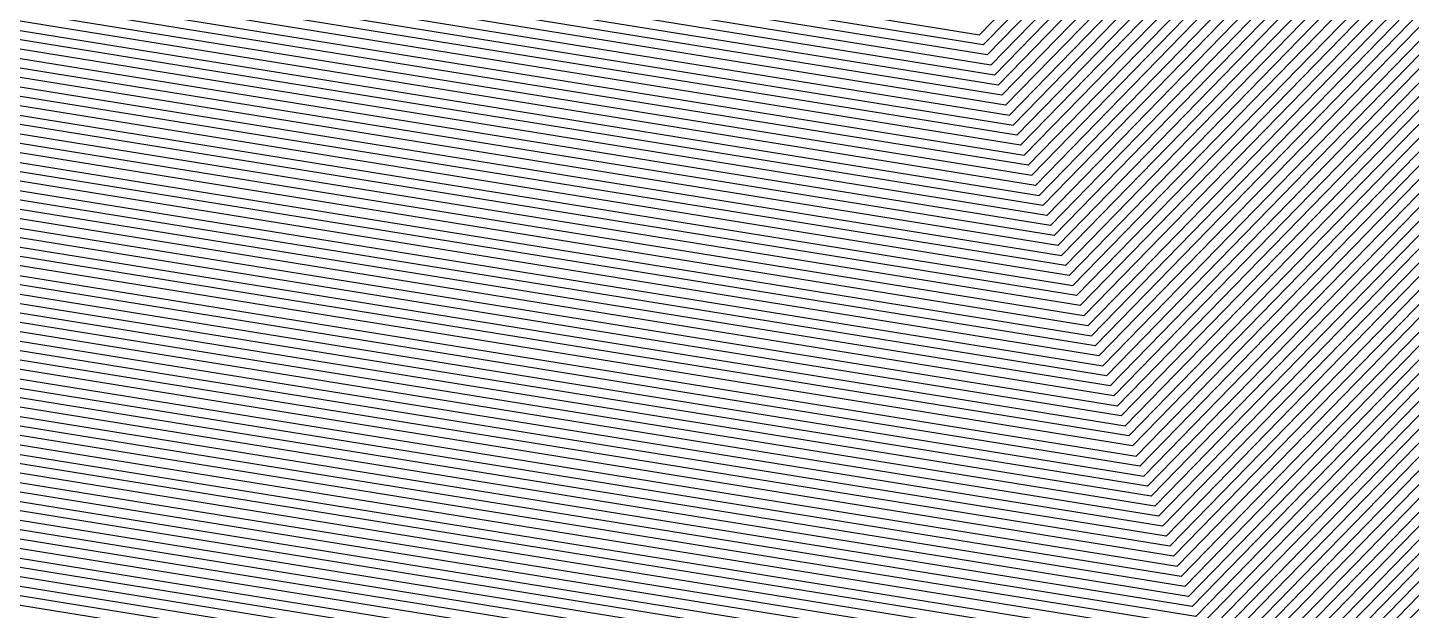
# Model space of a CAD drawing. Extents: x 7084 to 11035, y 13750 to 16729.
# Drawn here: x 9189.5 to 9407, y 14138.5 to 14230.1 of the extents above; entities that cross this region are included whole.
import ezdxf

# ---------------------------------------------------------------- set-up
doc = ezdxf.new("R2010")
doc.units = 0
doc.layers.add('Default', color=7, linetype='Continuous')

msp = doc.modelspace()

# ---------------------------------------------------------------- linework, layer by layer
at = {"layer": 'Default'}
for points in [[(8931.43, 16083.1), (9268.02, 15850.5), (9311.59, 15849.14), (9336.09, 15840.52), (9361.05, 15830.99), (9813.85, 15951.3), (9882.37, 15932.7), (10118.79, 15623.9), (10138.83, 15363.23), (10138.38, 15309.23), (10122.04, 15238.44), (10077.96, 14500.54), (10063.44, 14477.4), (9622.66, 14316.98), (9579.55, 14302.46), (9521.92, 14303.37), (9369.65, 14146.97), (8824.68, 14235.19), (8788.62, 14499.87), (8742.78, 14507.59), (8708.3, 14508.5), (8680.16, 14508.5), (8663.37, 14513.94), (8198.55, 14698.42)], [(8942.09, 16038.71), (9243.03, 15830.75), (9305.34, 15828.8), (9340.39, 15816.47), (9376.09, 15802.84), (9780.94, 15910.41), (9878.95, 15883.8), (10090.33, 15607.71), (10108.24, 15374.65), (10107.59, 15297.41), (10084.22, 15196.15), (10044.82, 14536.41), (10024.04, 14503.3), (9629.95, 14359.88), (9568.29, 14339.11), (9485.85, 14340.41), (9349.71, 14200.57), (8862.47, 14279.45), (8830.22, 14516.1), (8764.66, 14527.13), (8715.33, 14528.43), (8675.09, 14528.43), (8651.07, 14536.22), (8235.48, 14701.16)], [(9285.66, 15864.45), (9315.99, 15863.5), (9333.05, 15857.5), (9350.43, 15850.86), (9837.09, 15980.17), (9884.79, 15967.21), (10138.89, 15635.33), (10160.42, 15355.17), (10160.1, 15317.57), (10148.73, 15268.29), (10101.36, 14475.22), (10091.25, 14459.11), (9617.51, 14286.7), (9587.5, 14276.59), (9547.37, 14277.22), (9383.72, 14109.13), (8798.01, 14203.95), (8759.25, 14488.42), (8727.34, 14493.79), (8703.33, 14494.42), (8683.74, 14494.42), (8672.05, 14498.22), (8172.47, 14696.48)], [(9884.69, 15965.78), (10138.05, 15634.85), (10159.52, 15355.51), (10159.2, 15317.23), (10147.62, 15267.05), (10100.38, 14476.27), (10090.09, 14459.87), (9617.72, 14287.96), (9587.17, 14277.67), (9546.31, 14278.31), (9383.13, 14110.7), (8799.12, 14205.25), (8760.47, 14488.9), (8727.98, 14494.37), (8703.53, 14495.01), (8683.59, 14495.01), (8671.69, 14498.87), (8173.56, 14696.56)], [(9884.59, 15964.34), (10137.21, 15634.38), (10158.62, 15355.84), (10158.29, 15316.88), (10146.51, 15265.8), (10099.41, 14477.33), (10088.93, 14460.63), (9617.94, 14289.22), (9586.83, 14278.75), (9545.25, 14279.4), (9382.55, 14112.28), (8800.23, 14206.55), (8761.69, 14489.38), (8728.62, 14494.94), (8703.74, 14495.6), (8683.44, 14495.6), (8671.33, 14499.53), (8174.64, 14696.64)], [(9884.49, 15962.9), (10136.38, 15633.9), (10157.72, 15356.18), (10157.39, 15316.53), (10145.39, 15264.56), (10098.43, 14478.38), (10087.77, 14461.39), (9618.15, 14290.49), (9586.5, 14279.83), (9544.19, 14280.49), (9381.96, 14113.86), (8801.34, 14207.86), (8762.92, 14489.85), (8729.27, 14495.52), (8703.95, 14496.18), (8683.29, 14496.18), (8670.97, 14500.18), (8175.73, 14696.72)], [(8802.45, 14209.16), (9381.37, 14115.43), (9543.13, 14281.58), (9586.17, 14280.9), (9618.37, 14291.75), (10086.61, 14462.16), (10097.46, 14479.44), (10144.28, 15263.32), (10156.48, 15316.18), (10156.82, 15356.51), (10135.54, 15633.43), (9884.39, 15961.46)], [(9884.19, 15958.58), (10133.86, 15632.47), (10155.02, 15357.18), (10154.67, 15315.49), (10142.06, 15260.83), (10095.51, 14481.55), (10084.3, 14463.68), (9618.8, 14294.27), (9585.51, 14283.06), (9541.01, 14283.76), (9380.2, 14118.59), (8804.67, 14211.76), (8766.59, 14491.28), (8731.2, 14497.24), (8704.57, 14497.94), (8682.85, 14497.94), (8669.88, 14502.15), (8178.99, 14696.97)], [(9884.09, 15957.15), (10133.03, 15632), (10154.12, 15357.52), (10153.77, 15315.14), (10140.95, 15259.58), (10094.53, 14482.6), (10083.14, 14464.44), (9619.01, 14295.53), (9585.18, 14284.14), (9539.95, 14284.85), (9379.61, 14120.16), (8805.79, 14213.06), (8767.81, 14491.76), (8731.84, 14497.82), (8704.78, 14498.53), (8682.7, 14498.53), (8669.52, 14502.8), (8180.08, 14697.05)], [(9883.99, 15955.71), (10132.19, 15631.52), (10153.22, 15357.86), (10152.86, 15314.79), (10139.83, 15258.34), (10093.56, 14483.66), (10081.98, 14465.2), (9619.23, 14296.79), (9584.85, 14285.21), (9538.89, 14285.94), (9379.03, 14121.74), (8806.9, 14214.36), (8769.04, 14492.24), (8732.49, 14498.39), (8704.98, 14499.11), (8682.55, 14499.11), (8669.16, 14503.46), (8181.16, 14697.13)], [(9883.88, 15954.27), (10131.35, 15631.04), (10152.32, 15358.19), (10151.96, 15314.45), (10138.72, 15257.1), (10092.58, 14484.71), (10080.82, 14465.97), (9619.44, 14298.06), (9584.52, 14286.29), (9537.83, 14287.03), (9378.44, 14123.32), (8808.01, 14215.67), (8770.26, 14492.72), (8733.13, 14498.97), (8705.19, 14499.7), (8682.4, 14499.7), (8668.8, 14504.11), (8182.25, 14697.21)], [(8183.34, 14697.29), (8668.43, 14504.77), (8682.25, 14500.29), (8705.4, 14500.29), (8733.77, 14499.54), (8771.48, 14493.19), (8809.12, 14216.97), (9377.86, 14124.89), (9536.77, 14288.12), (9584.18, 14287.37), (9619.65, 14299.32), (10079.66, 14466.73), (10091.61, 14485.77), (10137.61, 15255.85), (10151.05, 15314.1), (10151.42, 15358.53), (10130.51, 15630.57), (9883.78, 15952.83)], [(9883.68, 15951.39), (10129.68, 15630.09), (10150.52, 15358.86), (10150.15, 15313.75), (10136.5, 15254.61), (10090.63, 14486.82), (10078.5, 14467.49), (9619.87, 14300.58), (9583.85, 14288.45), (9535.71, 14289.21), (9377.27, 14126.47), (8810.23, 14218.27), (8772.71, 14493.67), (8734.42, 14500.12), (8705.6, 14500.87), (8682.1, 14500.87), (8668.07, 14505.42), (8184.42, 14697.37)], [(9883.48, 15948.52), (10128, 15629.14), (10148.73, 15359.54), (10148.33, 15313.05), (10134.27, 15252.12), (10088.68, 14488.93), (10076.19, 14469.01), (9620.3, 14303.1), (9583.19, 14290.6), (9533.59, 14291.39), (9376.1, 14129.62), (8812.45, 14220.87), (8775.15, 14494.63), (8735.7, 14501.27)], [(9376.68, 14128.05), (9534.65, 14290.3), (9583.52, 14289.53), (9620.08, 14301.84), (10077.34, 14468.25), (10089.66, 14487.88), (10135.39, 15253.36), (10149.24, 15313.4), (10149.62, 15359.2), (10128.84, 15629.62), (9883.58, 15949.95)], [(9809.98, 15946.49), (9881.97, 15926.94), (10115.44, 15622), (10135.23, 15364.57), (10134.75, 15307.84), (10117.59, 15233.46), (10074.06, 14504.76), (10058.8, 14480.44), (9623.52, 14322.03), (9578.22, 14306.77), (9517.67, 14307.73), (9367.3, 14153.27), (8829.12, 14240.4), (8793.51, 14501.78), (8745.36, 14509.89), (8709.12, 14510.84), (8679.56, 14510.84), (8661.92, 14516.56), (8202.89, 14698.74)], [(8188.77, 14697.69), (8666.63, 14508.04), (8681.5, 14503.22), (8706.43, 14503.22), (8736.99, 14502.42), (8777.6, 14495.58), (8814.68, 14223.48), (9374.92, 14132.78), (9531.46, 14293.56), (9582.53, 14292.76), (9620.73, 14305.63), (10073.87, 14470.54), (10086.73, 14491.04), (10132.05, 15249.63), (10146.52, 15312.36), (10146.93, 15360.21), (10126.33, 15628.19), (9883.28, 15945.64)], [(9883.18, 15944.2), (10125.49, 15627.71), (10146.03, 15360.54), (10145.62, 15312.01), (10130.94, 15248.39), (10085.76, 14492.1), (10072.71, 14471.3), (9620.94, 14306.89), (9582.2, 14293.84), (9530.4, 14294.65), (9374.34, 14134.35), (8815.79, 14224.78), (8778.83, 14496.06), (8737.63, 14502.99), (8706.64, 14503.81), (8681.35, 14503.81), (8666.26, 14508.7), (8189.85, 14697.77)], [(9883.08, 15942.76), (10124.65, 15627.23), (10145.13, 15360.88), (10144.71, 15311.66), (10129.82, 15247.15), (10084.78, 14493.15), (10071.55, 14472.06), (9621.16, 14308.15), (9581.87, 14294.92), (9529.34, 14295.74), (9373.75, 14135.93), (8816.9, 14226.08), (8780.05, 14496.53), (8738.28, 14503.56), (8706.85, 14504.39), (8681.2, 14504.39), (8665.9, 14509.35), (8190.94, 14697.85)], [(9882.98, 15941.33), (10123.82, 15626.76), (10144.23, 15361.21), (10143.81, 15311.32), (10128.71, 15245.9), (10083.81, 14494.21), (10070.39, 14472.82), (9621.37, 14309.41), (9581.53, 14295.99), (9528.28, 14296.83), (9373.16, 14137.51), (8818.01, 14227.38), (8781.27, 14497.01), (8738.92, 14504.14), (8707.05, 14504.98), (8681.06, 14504.98), (8665.54, 14510.01), (8192.03, 14697.93)], [(9882.88, 15939.89), (10122.98, 15626.28), (10143.33, 15361.55), (10142.9, 15310.97), (10127.6, 15244.66), (10082.84, 14495.26), (10069.23, 14473.59), (9621.58, 14310.67), (9581.2, 14297.07), (9527.22, 14297.92), (9372.58, 14139.08), (8819.12, 14228.68), (8782.5, 14497.49), (8739.57, 14504.71), (8707.26, 14505.56), (8680.91, 14505.56), (8665.18, 14510.67), (8193.11, 14698.01)], [(9337.23, 15834.15), (9365.03, 15823.54), (9805.14, 15940.48), (9881.47, 15919.75), (10111.26, 15619.61), (10130.73, 15366.25), (10130.23, 15306.1), (10112.03, 15227.24), (10069.19, 14510.03), (10053.01, 14484.25), (9624.59, 14328.34), (9576.57, 14312.16), (9512.37, 14313.17), (9364.37, 14161.16), (8834.68, 14246.91), (8799.63, 14504.17), (8748.58, 14512.76), (8710.16, 14513.77), (8678.82, 14513.77), (8660.12, 14519.84), (8208.32, 14699.14)], [(9882.78, 15938.45), (10122.14, 15625.81), (10142.43, 15361.89), (10142, 15310.62), (10126.49, 15243.41), (10081.86, 14496.32), (10068.07, 14474.35), (9621.8, 14311.94), (9580.87, 14298.15), (9526.16, 14299.01), (9371.99, 14140.66), (8820.23, 14229.99), (8783.72, 14497.97), (8740.21, 14505.29), (8707.47, 14506.15), (8680.76, 14506.15), (8664.82, 14511.32), (8194.2, 14698.09)], [(9882.68, 15937.01), (10121.31, 15625.33), (10141.53, 15362.22), (10141.09, 15310.27), (10125.38, 15242.17), (10080.89, 14497.37), (10066.92, 14475.11), (9622.01, 14313.2), (9580.54, 14299.23), (9525.1, 14300.1), (9371.41, 14142.24), (8821.35, 14231.29), (8784.94, 14498.44), (8740.85, 14505.86), (8707.67, 14506.74), (8680.61, 14506.74), (8664.46, 14511.98), (8195.29, 14698.18)], [(9882.58, 15935.57), (10120.47, 15624.85), (10140.63, 15362.56), (10140.19, 15309.92), (10124.26, 15240.93), (10079.91, 14498.43), (10065.76, 14475.87), (9622.23, 14314.46), (9580.21, 14300.31), (9524.04, 14301.19), (9370.82, 14143.81), (8822.46, 14232.59), (8786.17, 14498.92), (8741.5, 14506.44), (8707.88, 14507.32), (8680.46, 14507.32), (8664.09, 14512.63), (8196.37, 14698.26)], [(9882.27, 15931.26), (10117.96, 15623.42), (10137.93, 15363.56), (10137.47, 15308.88), (10120.93, 15237.19), (10076.99, 14501.59), (10062.28, 14478.16), (9622.87, 14318.24), (9579.22, 14303.54), (9520.86, 14304.46), (9369.06, 14148.54), (8825.79, 14236.49), (8789.84, 14500.35), (8743.43, 14508.16), (8708.5, 14509.08), (8680.01, 14509.08), (8663.01, 14514.6), (8199.63, 14698.5)], [(9256.26, 15841.21), (9308.65, 15839.57), (9338.12, 15829.2), (9368.13, 15817.74), (9798.36, 15932.06), (9880.76, 15909.68), (10105.4, 15616.28), (10124.43, 15368.6), (10123.89, 15303.66), (10104.24, 15218.54), (10062.36, 14517.42), (10044.9, 14489.59), (9626.09, 14337.17), (9574.25, 14319.71), (9504.95, 14320.8), (9360.27, 14172.19), (8842.46, 14256.02), (8808.19, 14507.51), (8753.08, 14516.79), (8711.61, 14517.88), (8677.77, 14517.88), (8657.58, 14524.43), (8215.93, 14699.71)], [(9882.17, 15929.82), (10117.12, 15622.95), (10137.03, 15363.9), (10136.56, 15308.53), (10119.81, 15235.95), (10076.01, 14502.65), (10061.12, 14478.92), (9623.09, 14319.51), (9578.89, 14304.62), (9519.8, 14305.55), (9368.47, 14150.12), (8826.9, 14237.8), (8791.06, 14500.83), (8744.07, 14508.74), (8708.71, 14509.67), (8679.86, 14509.67), (8662.65, 14515.25), (8200.72, 14698.58)], [(9882.07, 15928.38), (10116.28, 15622.47), (10136.13, 15364.24), (10135.66, 15308.19), (10118.7, 15234.71), (10075.04, 14503.7), (10059.96, 14479.68), (9623.3, 14320.77), (9578.55, 14305.69), (9518.74, 14306.64), (9367.89, 14151.7), (8828.01, 14239.1), (8792.29, 14501.31), (8744.71, 14509.31), (8708.92, 14510.26), (8679.71, 14510.26), (8662.29, 14515.91), (8201.8, 14698.66)], [(9881.87, 15925.5), (10114.61, 15621.52), (10134.33, 15364.91), (10133.85, 15307.49), (10116.48, 15232.22), (10073.09, 14505.81), (10057.65, 14481.21), (9623.73, 14323.29), (9577.89, 14307.85), (9516.61, 14308.82), (9366.72, 14154.85), (8830.24, 14241.7), (8794.73, 14502.26), (8746, 14510.46), (8709.33, 14511.43), (8679.42, 14511.43), (8661.56, 14517.22), (8203.98, 14698.82)], [(9881.77, 15924.07), (10113.77, 15621.04), (10133.43, 15365.24), (10132.94, 15307.14), (10115.37, 15230.98), (10072.11, 14506.87), (10056.49, 14481.97), (9623.94, 14324.55), (9577.56, 14308.93), (9515.55, 14309.9), (9366.13, 14156.43), (8831.35, 14243), (8795.96, 14502.74), (8746.64, 14511.04), (8709.54, 14512.01), (8679.27, 14512.01)], [(9881.67, 15922.63), (10112.93, 15620.57), (10132.53, 15365.58), (10132.04, 15306.79), (10114.25, 15229.73), (10071.14, 14507.92), (10055.33, 14482.73), (9624.16, 14325.81), (9577.23, 14310.01), (9514.49, 14310.99), (9365.54, 14158), (8832.46, 14244.31), (8797.18, 14503.22), (8747.29, 14511.61), (8709.74, 14512.6)], [(8207.24, 14699.06), (8660.48, 14519.18), (8678.97, 14513.19), (8709.95, 14513.19), (8747.93, 14512.19), (8798.4, 14503.69), (8833.57, 14245.61), (9364.96, 14159.58), (9513.43, 14312.08), (9576.9, 14311.08), (9624.37, 14327.08), (10054.17, 14483.49), (10070.16, 14508.98), (10113.14, 15228.49), (10131.13, 15306.45), (10131.63, 15365.92), (10112.1, 15620.09), (9881.57, 15921.19)], [(9881.27, 15916.88), (10109.58, 15618.66), (10128.93, 15366.92), (10128.42, 15305.4), (10109.81, 15224.76), (10067.24, 14512.14), (10050.69, 14485.78), (9625.02, 14330.86), (9575.9, 14314.32), (9510.25, 14315.35), (9363.2, 14164.31), (8836.9, 14249.51), (8802.08, 14505.12), (8749.86, 14513.91), (8710.57, 14514.95)], [(9881.16, 15915.44), (10108.75, 15618.19), (10128.03, 15367.26), (10127.51, 15305.06), (10108.69, 15223.51), (10066.26, 14513.2), (10049.54, 14486.54), (9625.23, 14332.12), (9575.57, 14315.4), (9509.19, 14316.44), (9362.61, 14165.89), (8838.02, 14250.81), (8803.3, 14505.6), (8750.51, 14514.49), (8710.78, 14515.53), (8678.37, 14515.53), (8659.03, 14521.81), (8211.58, 14699.38)], [(9244.5, 15831.91), (9305.71, 15830), (9340.14, 15817.89), (9375.21, 15804.5), (9782.87, 15912.81), (9879.15, 15886.67), (10092, 15608.66), (10110.04, 15373.97), (10109.4, 15298.1), (10086.45, 15198.64), (10046.76, 14534.3), (10026.36, 14501.78), (9629.52, 14357.36), (9568.95, 14336.95), (9487.97, 14338.23), (9350.88, 14197.42), (8860.24, 14276.85), (8827.77, 14515.15), (8763.38, 14525.98), (8714.92, 14527.26), (8675.39, 14527.26), (8651.8, 14534.91), (8233.31, 14701)], [(8214.84, 14699.63), (8657.95, 14523.77), (8677.92, 14517.29), (8711.4, 14517.29), (8752.44, 14516.21), (8806.97, 14507.03), (8841.35, 14254.72), (9360.85, 14170.61), (9506.01, 14319.71), (9574.58, 14318.63), (9625.87, 14335.91), (10046.06, 14488.82), (10063.34, 14516.36), (10105.36, 15219.78), (10124.79, 15304.01), (10125.33, 15368.27), (10106.23, 15616.76), (9880.86, 15911.12)], [(9880.66, 15908.25), (10104.56, 15615.8), (10123.53, 15368.94), (10122.98, 15303.32), (10103.13, 15217.29), (10061.39, 14518.47), (10043.74, 14490.35), (9626.3, 14338.43), (9573.92, 14320.79), (9503.89, 14321.89), (9359.68, 14173.77), (8843.57, 14257.32), (8809.42, 14507.99), (8753.72, 14517.36), (8711.81, 14518.46), (8677.63, 14518.46), (8657.22, 14525.08), (8217.01, 14699.79)], [(9880.36, 15903.93), (10102.05, 15614.38), (10120.84, 15369.95), (10120.27, 15302.27), (10099.8, 15213.56), (10058.46, 14521.64), (10040.27, 14492.63), (9626.95, 14342.22), (9572.92, 14324.02), (9500.7, 14325.16), (9357.92, 14178.5), (8846.91, 14261.23), (8813.09, 14509.42), (8755.65, 14519.09), (8712.44, 14520.22), (8677.18, 14520.22), (8656.14, 14527.05), (8220.27, 14700.03)], [(9880.26, 15902.49), (10101.21, 15613.9), (10119.94, 15370.28), (10119.36, 15301.93), (10098.68, 15212.32), (10057.49, 14522.69), (10039.11, 14493.4), (9627.16, 14343.48), (9572.59, 14325.1), (9499.64, 14326.25), (9357.33, 14180.07), (8848.02, 14262.53), (8814.31, 14509.9), (8756.3, 14519.66)], [(9880.06, 15899.62), (10099.54, 15612.95), (10118.14, 15370.95), (10117.55, 15301.23), (10096.46, 15209.83), (10055.54, 14524.8), (10036.79, 14494.92), (9627.59, 14346), (9571.93, 14327.25), (9497.52, 14328.42), (9356.16, 14183.23), (8850.24, 14265.13), (8816.76, 14510.85), (8757.58, 14520.81), (8713.06, 14521.98), (8676.73, 14521.98), (8655.05, 14529.01), (8223.53, 14700.27)], [(9879.96, 15898.18), (10098.7, 15612.47), (10117.24, 15371.29), (10116.65, 15300.88), (10095.35, 15208.59), (10054.56, 14525.86), (10035.63, 14495.68), (9627.8, 14347.26), (9571.6, 14328.33), (9496.46, 14329.51), (9355.57, 14184.8), (8851.35, 14266.44), (8817.98, 14511.33), (8758.23, 14521.39), (8713.26, 14522.57), (8676.58, 14522.57), (8654.69, 14529.67), (8224.62, 14700.35)], [(9879.86, 15896.74), (10097.86, 15611.99), (10116.34, 15371.62), (10115.74, 15300.54), (10094.23, 15207.34), (10053.59, 14526.91), (10034.47, 14496.44), (9628.02, 14348.52), (9571.27, 14329.41), (9495.4, 14330.6), (9354.99, 14186.38), (8852.46, 14267.74), (8819.21, 14511.8), (8758.87, 14521.96), (8713.47, 14523.16), (8676.43, 14523.16), (8654.33, 14530.32), (8225.71, 14700.43)], [(9879.75, 15895.3), (10097.03, 15611.52), (10115.44, 15371.96), (10114.83, 15300.19), (10093.12, 15206.1), (10052.61, 14527.97), (10033.31, 14497.21), (9628.23, 14349.79), (9570.94, 14330.49), (9494.34, 14331.69), (9354.4, 14187.96), (8853.57, 14269.04), (8820.43, 14512.28), (8759.52, 14522.54), (8713.68, 14523.74), (8676.28, 14523.74), (8653.97, 14530.98), (8226.79, 14700.51)], [(9879.45, 15890.99), (10094.51, 15610.09), (10112.74, 15372.97), (10112.12, 15299.14), (10089.79, 15202.37), (10049.69, 14531.13), (10029.84, 14499.49), (9628.88, 14353.57), (9569.94, 14333.72), (9491.16, 14334.96), (9352.64, 14192.69), (8856.91, 14272.94), (8824.1, 14513.71), (8761.45, 14524.26), (8714.3, 14525.5), (8675.84, 14525.5), (8652.88, 14532.95), (8230.05, 14700.75)], [(8231.14, 14700.83), (8652.52, 14533.6), (8675.69, 14526.09), (8714.51, 14526.09), (8762.09, 14524.83), (8825.33, 14514.19), (8858.02, 14274.25), (9352.06, 14194.26), (9490.1, 14336.05), (9569.61, 14334.8), (9629.09, 14354.83), (10028.68, 14500.25), (10048.71, 14532.19), (10088.67, 15201.12), (10111.21, 15298.8), (10111.84, 15373.3), (10093.68, 15609.61), (9879.35, 15889.55)], [(9879.25, 15888.11), (10092.84, 15609.14), (10110.94, 15373.64), (10110.31, 15298.45), (10087.56, 15199.88), (10047.74, 14533.24), (10027.52, 14501.02), (9629.31, 14356.09), (9569.28, 14335.88), (9489.04, 14337.14), (9351.47, 14195.84), (8859.13, 14275.55), (8826.55, 14514.67), (8762.73, 14525.41), (8714.71, 14526.67), (8675.54, 14526.67), (8652.16, 14534.26), (8232.22, 14700.92)], [(9879.05, 15885.23), (10091.16, 15608.18), (10109.14, 15374.31), (10108.5, 15297.75), (10085.34, 15197.39), (10045.79, 14535.35), (10025.2, 14502.54), (9629.73, 14358.62), (9568.62, 14338.03), (9486.91, 14339.32), (9350.3, 14198.99), (8861.35, 14278.15), (8829, 14515.62), (8764.02, 14526.56), (8715.13, 14527.85), (8675.24, 14527.85), (8651.44, 14535.57), (8234.4, 14701.08)], [(9878.85, 15882.36), (10089.49, 15607.23), (10107.34, 15374.98), (10106.69, 15297.06), (10083.11, 15194.9), (10043.84, 14537.46), (10022.89, 14504.06), (9630.16, 14361.14), (9567.96, 14340.19), (9484.79, 14341.5), (9349.12, 14202.15), (8863.58, 14280.75), (8831.45, 14516.58), (8765.31, 14527.71), (8715.54, 14529.02), (8674.94, 14529.02), (8650.71, 14536.88), (8236.57, 14701.24)], [(8832.67, 14517.05), (8864.69, 14282.06), (9348.54, 14203.72), (9483.73, 14342.59), (9567.62, 14341.27), (9630.38, 14362.4), (10021.73, 14504.83), (10042.87, 14538.52), (10082, 15193.66), (10105.78, 15296.71), (10106.44, 15375.32), (10088.65, 15606.76), (9878.75, 15880.92)], [(9878.65, 15879.48), (10087.82, 15606.28), (10105.54, 15375.65), (10104.88, 15296.36), (10080.89, 15192.42), (10041.89, 14539.57), (10020.57, 14505.59), (9630.59, 14363.67), (9567.29, 14342.34), (9482.67, 14343.68), (9347.95, 14205.3), (8865.8, 14283.36), (8833.89, 14517.53), (8766.59, 14528.86), (8715.95, 14530.19), (8674.64, 14530.19), (8649.99, 14538.19), (8238.74, 14701.4)], [(9878.45, 15876.6), (10086.14, 15605.33), (10103.74, 15376.33), (10103.06, 15295.67), (10078.66, 15189.93), (10039.94, 14541.68), (10018.25, 14507.11), (9631.02, 14366.19), (9566.63, 14344.5), (9480.55, 14345.85), (9346.78, 14208.45), (8868.02, 14285.96), (8836.34, 14518.49), (8767.88, 14530.01), (8716.37, 14531.36), (8674.34, 14531.36), (8649.27, 14539.5), (8240.92, 14701.56)], [(8242, 14701.64), (8648.9, 14540.15), (8674.2, 14531.95), (8716.58, 14531.95), (8768.53, 14530.58), (8837.56, 14518.96), (8869.13, 14287.26), (9346.19, 14210.03), (9479.49, 14346.94), (9566.3, 14345.58), (9631.24, 14367.45), (10017.09, 14507.87), (10038.97, 14542.74), (10077.55, 15188.69), (10102.16, 15295.32), (10102.84, 15376.66), (10085.3, 15604.85), (9878.34, 15875.17)], [(9878.24, 15873.73), (10084.47, 15604.37), (10101.94, 15377), (10101.25, 15294.97), (10076.44, 15187.44), (10037.99, 14543.79), (10015.93, 14508.64), (9631.45, 14368.71), (9565.97, 14346.65), (9478.43, 14348.03), (9345.61, 14211.61), (8870.25, 14288.57), (8838.79, 14519.44), (8769.17, 14531.16), (8716.78, 14532.54), (8674.05, 14532.54), (8648.54, 14540.81), (8243.09, 14701.72)], [(9878.14, 15872.29), (10083.63, 15603.9), (10101.04, 15377.33), (10100.35, 15294.62), (10075.33, 15186.2), (10037.02, 14544.85), (10014.78, 14509.4), (9631.67, 14369.97), (9565.64, 14347.73), (9477.37, 14349.12), (9345.02, 14213.18), (8871.36, 14289.87), (8840.01, 14519.92), (8769.81, 14531.73), (8716.99, 14533.12), (8673.9, 14533.12), (8648.18, 14541.46), (8244.17, 14701.8)], [(9877.84, 15867.97), (10081.12, 15602.47), (10098.34, 15378.34), (10097.63, 15293.58), (10071.99, 15182.47), (10034.09, 14548.01), (10011.3, 14511.68), (9632.31, 14373.76), (9564.64, 14350.97), (9474.19, 14352.39), (9343.26, 14217.91), (8874.69, 14293.77), (8843.68, 14521.35), (8771.74, 14533.46), (8717.61, 14534.88), (8673.45, 14534.88), (8647.1, 14543.43), (8247.43, 14702.04)], [(9877.74, 15866.54), (10080.28, 15601.99), (10097.45, 15378.68), (10096.73, 15293.23), (10070.88, 15181.22), (10033.12, 14549.06), (10010.14, 14512.45), (9632.52, 14375.02), (9564.31, 14352.04), (9473.12, 14353.48), (9342.67, 14219.49), (8875.8, 14295.07), (8844.91, 14521.83), (8772.39, 14534.03), (8717.82, 14535.47), (8673.3, 14535.47), (8646.73, 14544.08), (8248.52, 14702.12)], [(9877.64, 15865.1), (10079.44, 15601.52), (10096.55, 15379.01), (10095.82, 15292.88), (10069.77, 15179.98), (10032.14, 14550.12), (10008.98, 14513.21), (9632.74, 14376.28), (9563.98, 14353.12), (9472.06, 14354.57), (9342.09, 14221.07), (8876.91, 14296.38), (8846.13, 14522.3), (8773.03, 14534.61), (8718.02, 14536.06), (8673.15, 14536.06), (8646.37, 14544.74), (8249.61, 14702.2)], [(9877.44, 15862.22), (10077.77, 15600.56), (10094.75, 15379.68), (10094.01, 15292.19), (10067.54, 15177.49), (10030.19, 14552.23), (10006.66, 14514.73), (9633.17, 14378.81), (9563.32, 14355.28), (9469.94, 14356.75), (9340.92, 14224.22), (8879.14, 14298.98), (8848.58, 14523.26), (8774.32, 14535.76), (8718.44, 14537.23), (8672.85, 14537.23), (8645.65, 14546.05), (8251.78, 14702.37)], [(9877.34, 15860.78), (10076.93, 15600.09), (10093.85, 15380.02), (10093.11, 15291.84), (10066.43, 15176.25), (10029.22, 14553.28), (10005.51, 14515.49), (9633.38, 14380.07), (9562.99, 14356.36), (9468.88, 14357.84), (9340.33, 14225.8), (8880.25, 14300.28), (8849.8, 14523.74), (8774.96, 14536.33), (8718.65, 14537.81), (8672.7, 14537.81), (8645.29, 14546.71), (8252.87, 14702.45)], [(9877.24, 15859.35), (10076.09, 15599.61), (10092.95, 15380.35), (10092.2, 15291.49), (10065.32, 15175), (10028.24, 14554.34), (10004.35, 14516.26), (9633.6, 14381.33), (9562.66, 14357.43), (9467.82, 14358.93), (9339.74, 14227.37), (8881.36, 14301.58), (8851.02, 14524.21), (8775.6, 14536.91), (8718.85, 14538.4), (8672.56, 14538.4), (8644.93, 14547.36), (8253.95, 14702.53)], [(8171.39, 14696.4), (8672.41, 14497.56), (8683.89, 14493.84), (8703.12, 14493.84), (8726.69, 14493.22), (8758.02, 14487.94), (8796.89, 14202.65), (9384.31, 14107.55), (9548.44, 14276.13), (9587.83, 14275.51), (9617.3, 14285.44), (10092.41, 14458.35), (10102.33, 14474.16), (10149.84, 15269.53), (10161.01, 15317.92), (10161.32, 15354.83), (10139.72, 15635.81)], [(8212.67, 14699.46), (8658.67, 14522.46), (8678.22, 14516.12), (8710.99, 14516.12), (8751.15, 14515.06), (8804.52, 14506.08), (8839.13, 14252.12), (9362.02, 14167.46), (9508.13, 14317.53), (9575.24, 14316.47), (9625.45, 14333.38), (10048.38, 14487.3), (10065.29, 14514.25), (10107.58, 15222.27), (10126.61, 15304.71), (10127.13, 15367.59), (10107.91, 15617.71)], [(10147.83, 15359.87), (10147.43, 15312.71), (10133.16, 15250.88), (10087.71, 14489.99), (10075.03, 14469.78), (9620.51, 14304.36), (9582.86, 14291.68), (9532.52, 14292.47), (9375.51, 14131.2), (8813.57, 14222.18), (8776.38, 14495.1), (8736.35, 14501.84), (8706.23, 14502.63), (8681.65, 14502.63), (8666.99, 14507.39), (8187.68, 14697.61)], [(8209.41, 14699.22), (8659.75, 14520.49), (8678.67, 14514.36), (8710.37, 14514.36), (8749.22, 14513.34), (8800.85, 14504.65), (8835.79, 14248.21), (9363.78, 14162.73), (9511.31, 14314.26), (9576.24, 14313.24), (9624.8, 14329.6), (10051.85, 14485.01), (10068.21, 14511.09), (10110.92, 15226)], [(8227.88, 14700.59), (8653.61, 14531.63), (8676.13, 14524.33), (8713.88, 14524.33), (8760.16, 14523.11), (8821.66, 14512.76), (8854.69, 14270.34), (9353.82, 14189.53), (9493.28, 14332.78), (9570.6, 14331.56), (9628.45, 14351.05), (10032.16, 14497.97), (10051.64, 14529.02), (10092.01, 15204.86)], [(10007.82, 14513.97), (9632.95, 14377.54), (9563.65, 14354.2), (9471, 14355.66), (9341.5, 14222.64), (8878.02, 14297.68), (8847.35, 14522.78), (8773.67, 14535.18), (8718.23, 14536.64), (8673, 14536.64), (8646.01, 14545.4), (8250.69, 14702.29)], [(8255.04, 14702.61), (8644.56, 14548.02), (8672.41, 14538.99), (8719.06, 14538.99), (8776.25, 14537.48), (8852.25, 14524.69), (8882.47, 14302.88), (9339.16, 14228.95), (9466.76, 14360.02)], [(9626.52, 14339.69), (9573.59, 14321.86), (9502.82, 14322.98), (9359.09, 14175.34), (8844.68, 14258.62), (8810.64, 14508.46), (8754.37, 14517.94), (8712.02, 14519.05), (8677.48, 14519.05), (8656.86, 14525.74), (8218.1, 14699.87)], [(8219.19, 14699.95), (8656.5, 14526.39), (8677.33, 14519.64), (8712.23, 14519.64), (8755.01, 14518.51), (8811.87, 14508.94), (8845.8, 14259.93), (9358.51, 14176.92), (9501.76, 14324.07), (9573.25, 14322.94), (9626.73, 14340.95), (10041.42, 14491.87)], [(8222.45, 14700.19), (8655.41, 14528.36), (8676.88, 14521.4), (8712.85, 14521.4), (8756.94, 14520.24), (8815.54, 14510.37), (8849.13, 14263.83), (9356.75, 14181.65), (9498.58, 14327.33), (9572.26, 14326.17), (9627.38, 14344.74), (10037.95, 14494.16), (10056.51, 14523.75)], [(10031, 14498.73), (9628.66, 14352.31), (9570.27, 14332.64), (9492.22, 14333.87), (9353.23, 14191.11), (8855.8, 14271.64), (8822.88, 14513.24), (8760.8, 14523.69), (8714.09, 14524.91), (8675.99, 14524.91), (8653.24, 14532.29), (8228.96, 14700.67)], [(8239.83, 14701.48), (8649.63, 14538.84), (8674.49, 14530.78), (8716.16, 14530.78), (8767.24, 14529.43), (8835.12, 14518.01), (8866.91, 14284.66), (9347.37, 14206.88), (9481.61, 14344.77), (9566.96, 14343.42), (9630.81, 14364.93), (10019.41, 14506.35), (10040.92, 14540.63)], [(8245.26, 14701.88), (8647.82, 14542.12), (8673.75, 14533.71), (8717.2, 14533.71), (8770.46, 14532.31), (8841.23, 14520.39), (8872.47, 14291.17), (9344.43, 14214.76), (9476.31, 14350.21)], [(8246.35, 14701.96), (8647.46, 14542.77), (8673.6, 14534.3), (8717.4, 14534.3), (8771.1, 14532.88), (8842.46, 14520.87), (8873.58, 14292.47), (9343.85, 14216.34), (9475.25, 14351.3)], [(8197.46, 14698.34), (8663.73, 14513.29), (8680.31, 14507.91), (8708.09, 14507.91), (8742.14, 14507.01), (8787.39, 14499.4), (8823.57, 14233.89), (9370.23, 14145.39), (9522.98, 14302.28)], [(9625.66, 14334.65), (9574.91, 14317.55), (9507.07, 14318.62), (9361.44, 14169.04), (8840.24, 14253.42), (8805.75, 14506.56), (8751.79, 14515.64), (8711.19, 14516.71), (8678.07, 14516.71), (8658.31, 14523.12), (8213.76, 14699.55)], [(10085.45, 14462.92), (9618.58, 14293.01), (9585.84, 14281.98), (9542.07, 14282.67), (9380.79, 14117.01), (8803.56, 14210.46), (8765.36, 14490.81), (8730.56, 14496.67), (8704.36, 14497.36), (8682.99, 14497.36), (8670.24, 14501.49), (8177.9, 14696.89)], [(8185.51, 14697.45), (8667.71, 14506.08), (8681.95, 14501.46), (8705.81, 14501.46), (8735.06, 14500.69), (8773.93, 14494.15), (8811.34, 14219.57), (9376.68, 14128.05)]]:
    msp.add_lwpolyline(points, dxfattribs=at)

doc.saveas('drawing.dxf')
